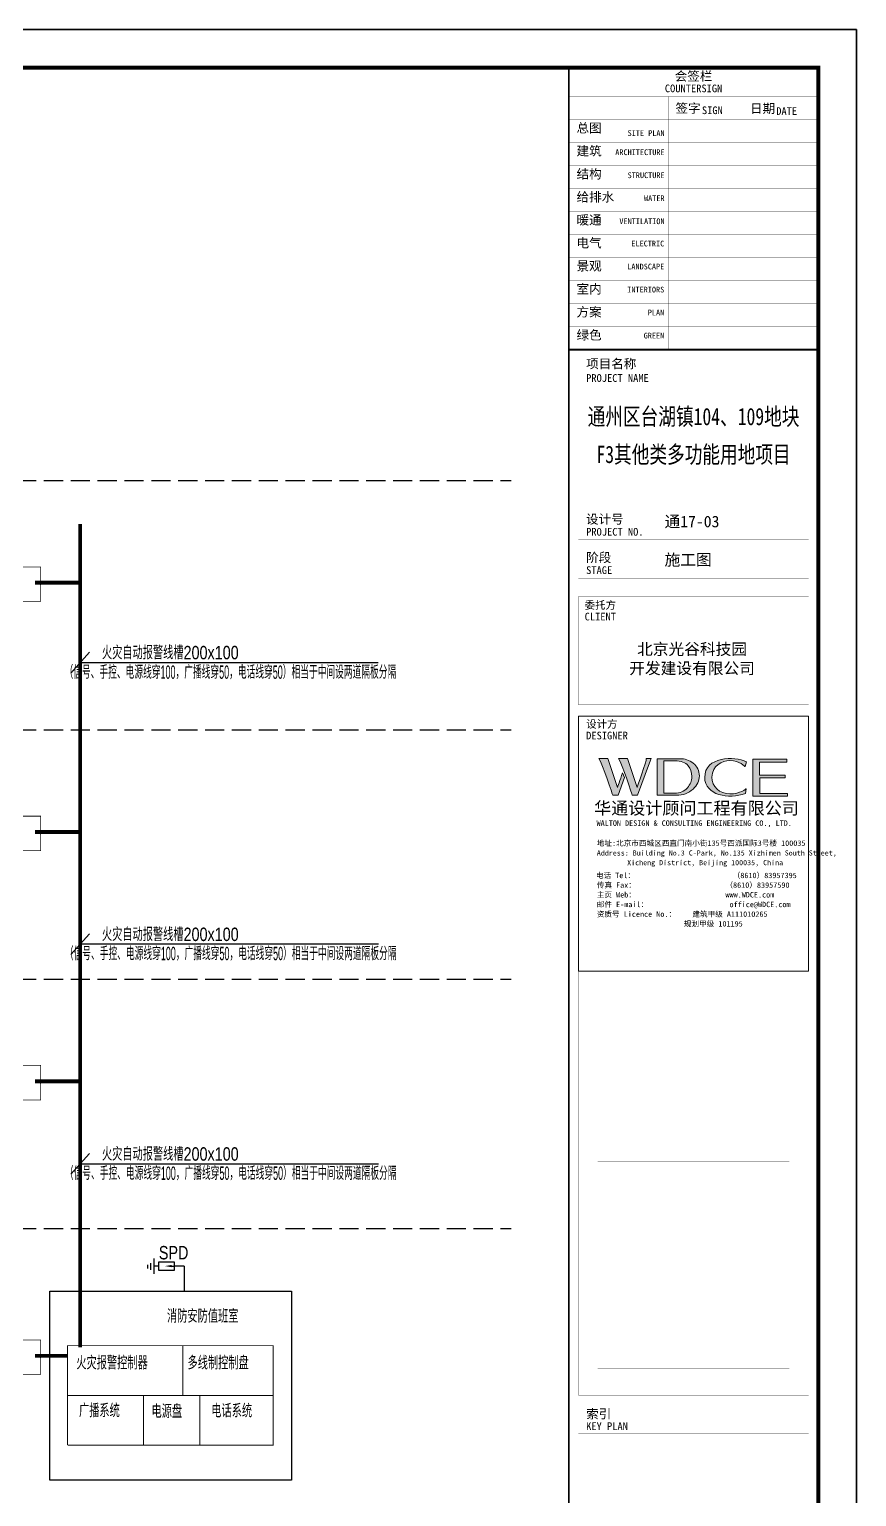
# Model space of a CAD drawing. Extents: x -54686 to 596156, y -555137 to 71395.
# Drawn here: x 278293 to 299854, y -462090 to -423826 of the extents above; entities that cross this region are included whole.
import ezdxf
from ezdxf.enums import TextEntityAlignment as Align

# ---------------------------------------------------------------- set-up
doc = ezdxf.new("R2010")
doc.units = 0
doc.header["$LTSCALE"] = 1000
doc.linetypes.add('CONTINOUS', pattern=[0])
doc.linetypes.add('DASH', pattern=[0.35, 0.25, -0.1])
doc.layers.get('0').update_dxf_attribs({"linetype": 'CONTINUOUS'})
doc.layers.get('Defpoints').update_dxf_attribs({"linetype": 'CONTINUOUS'})
for name, color, linetype in [('5', 3, 'CONTINUOUS'), ('DIM-系统', 3, 'CONTINUOUS'), ('EQUIP-消防', 3, 'CONTINUOUS'), ('LAYER1', 7, 'CONTINOUS'), ('SIG_TEXT', 7, 'CONTINUOUS'), ('TEL_TEXT', 3, 'CONTINUOUS'), ('TEL_TITLE', 6, 'CONTINUOUS'), ('WIRE', 4, 'CONTINUOUS'), ('WIRE-照明', 1, 'CONTINUOUS')]:
    doc.layers.add(name, color=color, linetype=linetype)
doc.styles.add('_HZTXT', font='ROS', dxfattribs={"width": 0.8, "bigfont": 'JD'})
doc.styles.add('_TEL_DIM', font='SIMPLEX', dxfattribs={"width": 0.8, "height": 3.5, "bigfont": 'HZTXT'})
doc.styles.add('hwxh', font='STXIHEI.TTF')
doc.styles.add('华文细黑', font='STXIHEI.TTF', dxfattribs={"height": 10})

# ---------------------------------------------------------------- blocks, each defined once
blk = doc.blocks.new('logo2')
h = blk.add_hatch(color=7)
h.paths.add_polyline_path([(19.02, -7.36), (15.84, -7.36), (15.84, -3.97), (18.97, -3.97), (18.97, -4.24), (16.46, -4.24), (16.46, -5.45), (18.81, -5.45), (18.81, -5.69), (16.47, -5.69), (16.47, -7.12), (19.02, -7.12)])
edge = h.paths.add_edge_path()
edge.add_spline(control_points=[(15.26, -4.21), (15.26, -4.21), (15.13, -4.65), (15.13, -4.65), (15.13, -4.65), (14.62, -4.1), (13.73, -4.1), (13.04, -4.1), (12.07, -4.54), (12.08, -5.62), (12.08, -6.49), (12.77, -7.16), (13.73, -7.17), (14.66, -7.17), (15.23, -6.68), (15.23, -6.68), (15.23, -6.68), (15.16, -7.11), (15.16, -7.11), (13.63, -7.7), (11.42, -7.29), (11.41, -5.64), (11.4, -3.72), (14.16, -3.66), (15.26, -4.21)], knot_values=[0, 0, 0, 0, 1, 1, 1, 2, 2, 2, 3, 3, 3, 4, 4, 4, 5, 5, 5, 6, 6, 6, 7, 7, 7, 8, 8, 8, 8], degree=3, periodic=0)
edge = h.paths.add_edge_path(flags=16)
edge.add_spline(control_points=[(10.23, -5.57), (10.23, -5.16), (10.12, -4.83), (9.9, -4.58), (9.63, -4.27), (9.23, -4.12), (8.69, -4.12), (8.69, -4.12), (7.64, -4.12), (7.64, -4.12), (7.64, -4.12), (7.64, -7.1), (7.64, -7.1), (7.64, -7.1), (8.66, -7.1), (8.66, -7.1), (9.13, -7.1), (9.52, -6.93), (9.82, -6.6), (10.09, -6.31), (10.23, -5.96), (10.23, -5.57)], knot_values=[0, 0, 0, 0, 1, 1, 1, 2, 2, 2, 3, 3, 3, 4, 4, 4, 5, 5, 5, 6, 6, 6, 7, 7, 7, 7], degree=3, periodic=0)
edge = h.paths.add_edge_path()
edge.add_spline(control_points=[(10.92, -5.51), (10.92, -5.96), (10.72, -6.37), (10.34, -6.72), (9.92, -7.1), (9.41, -7.29), (8.82, -7.29), (8.82, -7.29), (7.03, -7.29), (7.03, -7.29), (7.03, -7.29), (7.03, -3.92), (7.03, -3.92), (7.03, -3.92), (9.1, -3.92), (9.1, -3.92), (9.59, -3.92), (10.01, -4.06), (10.36, -4.34), (10.73, -4.64), (10.92, -5.03), (10.92, -5.51)], knot_values=[0, 0, 0, 0, 1, 1, 1, 2, 2, 2, 3, 3, 3, 4, 4, 4, 5, 5, 5, 6, 6, 6, 7, 7, 7, 7], degree=3, periodic=0)
at = {"lineweight": 0}
blk.add_lwpolyline([(19.02, -7.36), (15.84, -7.36), (15.84, -3.97), (18.97, -3.97), (18.97, -4.24), (16.46, -4.24), (16.46, -5.45), (18.81, -5.45), (18.81, -5.69), (16.47, -5.69), (16.47, -7.12), (19.02, -7.12), (19.02, -7.36)], dxfattribs=at)
for points, knots in [([(10.92, -5.51), (10.92, -5.96), (10.72, -6.37), (10.34, -6.72), (9.92, -7.1), (9.41, -7.29), (8.82, -7.29), (8.82, -7.29), (7.03, -7.29), (7.03, -7.29), (7.03, -7.29), (7.03, -3.92), (7.03, -3.92), (7.03, -3.92), (9.1, -3.92), (9.1, -3.92), (9.59, -3.92), (10.01, -4.06), (10.36, -4.34), (10.73, -4.64), (10.92, -5.03), (10.92, -5.51)], [0, 0, 0, 0, 1, 1, 1, 2, 2, 2, 3, 3, 3, 4, 4, 4, 5, 5, 5, 6, 6, 6, 7, 7, 7, 7]), ([(15.26, -4.21), (15.26, -4.21), (15.13, -4.65), (15.13, -4.65), (15.13, -4.65), (14.62, -4.1), (13.73, -4.1), (13.04, -4.1), (12.07, -4.54), (12.08, -5.62), (12.08, -6.49), (12.77, -7.16), (13.73, -7.17), (14.66, -7.17), (15.23, -6.68), (15.23, -6.68), (15.23, -6.68), (15.16, -7.11), (15.16, -7.11), (13.63, -7.7), (11.42, -7.29), (11.41, -5.64), (11.4, -3.72), (14.16, -3.66), (15.26, -4.21)], [0, 0, 0, 0, 1, 1, 1, 2, 2, 2, 3, 3, 3, 4, 4, 4, 5, 5, 5, 6, 6, 6, 7, 7, 7, 8, 8, 8, 8]), ([(10.23, -5.57), (10.23, -5.16), (10.12, -4.83), (9.9, -4.58), (9.63, -4.27), (9.23, -4.12), (8.69, -4.12), (8.69, -4.12), (7.64, -4.12), (7.64, -4.12), (7.64, -4.12), (7.64, -7.1), (7.64, -7.1), (7.64, -7.1), (8.66, -7.1), (8.66, -7.1), (9.13, -7.1), (9.52, -6.93), (9.82, -6.6), (10.09, -6.31), (10.23, -5.96), (10.23, -5.57)], [0, 0, 0, 0, 1, 1, 1, 2, 2, 2, 3, 3, 3, 4, 4, 4, 5, 5, 5, 6, 6, 6, 7, 7, 7, 7])]:
    blk.add_open_spline(points, degree=3, knots=knots, dxfattribs=at)
blk = doc.blocks.new('logo1')
h = blk.add_hatch(color=8)
edge = h.paths.add_edge_path()
edge.add_spline(control_points=[(3.86, -5.21), (3.63, -5.88), (3.39, -6.56), (3.39, -6.56), (3.39, -6.56), (2.5, -3.91), (2.5, -3.91), (2.5, -3.91), (1.8, -3.91), (1.69, -3.91), (2.02, -4.39), (2.95, -7.27), (2.95, -7.27), (2.95, -7.27), (3.44, -7.27), (3.44, -7.27), (3.44, -7.27), (4.03, -5.66), (4.03, -5.66), (4.03, -5.66), (3.86, -5.21), (3.86, -5.21)], knot_values=[0, 0, 0, 0, 1, 1, 1, 2, 2, 2, 3, 3, 3, 4, 4, 4, 5, 5, 5, 6, 6, 6, 7, 7, 7, 7], degree=3, periodic=0)
h = blk.add_hatch(color=7)
edge = h.paths.add_edge_path()
edge.add_spline(control_points=[(6.04, -3.91), (6.09, -4.1), (5.2, -6.56), (5.2, -6.56), (5.2, -6.56), (4.3, -3.91), (4.3, -3.91), (4.3, -3.91), (3.6, -3.91), (3.49, -3.91), (3.82, -4.39), (4.75, -7.27), (4.75, -7.27), (4.75, -7.27), (5.24, -7.27), (5.24, -7.27), (5.24, -7.27), (6.33, -4.3), (6.33, -4.3), (6.33, -4.3), (6.48, -3.91), (6.48, -3.91), (6.48, -3.91), (6.21, -3.91), (6.04, -3.91)], knot_values=[0, 0, 0, 0, 1, 1, 1, 2, 2, 2, 3, 3, 3, 4, 4, 4, 5, 5, 5, 6, 6, 6, 7, 7, 7, 8, 8, 8, 8], degree=3, periodic=0)
at = {"color": 8, "lineweight": 0}
blk.add_open_spline([(3.86, -5.21), (3.63, -5.88), (3.39, -6.56), (3.39, -6.56), (3.39, -6.56), (2.5, -3.91), (2.5, -3.91), (2.5, -3.91), (1.8, -3.91), (1.69, -3.91), (2.02, -4.39), (2.95, -7.27), (2.95, -7.27), (2.95, -7.27), (3.44, -7.27), (3.44, -7.27), (3.44, -7.27), (4.03, -5.66), (4.03, -5.66), (4.03, -5.66), (3.86, -5.21), (3.86, -5.21)], degree=3, knots=[0, 0, 0, 0, 1, 1, 1, 2, 2, 2, 3, 3, 3, 4, 4, 4, 5, 5, 5, 6, 6, 6, 7, 7, 7, 7], dxfattribs=at)
at = {"lineweight": 0}
blk.add_open_spline([(6.04, -3.91), (6.09, -4.1), (5.2, -6.56), (5.2, -6.56), (5.2, -6.56), (4.3, -3.91), (4.3, -3.91), (4.3, -3.91), (3.6, -3.91), (3.49, -3.91), (3.82, -4.39), (4.75, -7.27), (4.75, -7.27), (4.75, -7.27), (5.24, -7.27), (5.24, -7.27), (5.24, -7.27), (6.33, -4.3), (6.33, -4.3), (6.33, -4.3), (6.48, -3.91), (6.48, -3.91), (6.48, -3.91), (6.21, -3.91), (6.04, -3.91)], degree=3, knots=[0, 0, 0, 0, 1, 1, 1, 2, 2, 2, 3, 3, 3, 4, 4, 4, 5, 5, 5, 6, 6, 6, 7, 7, 7, 8, 8, 8, 8], dxfattribs=at)
blk.add_blockref('logo2', (0, 0))
blk = doc.blocks.new('时间-logo')
at = {"layer": 'Defpoints', "lineweight": 0}
blk.add_lwpolyline([(0, -23.46), (-21.17, -23.46), (-21.17, 0), (0, 0), (0, -23.46)], dxfattribs=at)
blk.add_blockref('logo1', (-20.97, 0))
at = {"style": 'hwxh'}
for s, height, p in [('华通设计顾问工程有限公司 ', 1.15, (-19.73, -9.05)), ('WALTON DESIGN & CONSULTING ENGINEERING CO., LTD.', 0.5, (-19.5, -10.1)), ('地址:北京市西城区西直门南小街135号西派国际3号楼 100035', 0.5, (-19.48, -11.94)), ('Address: Building No.3 C-Park, No.135 Xizhimen South Street, ', 0.47, (-19.48, -12.83)), ('Xicheng District, Beijing 100035, China ', 0.47, (-16.69, -13.72)), ('电话 Tel：                        （8610）83957395 ', 0.5, (-19.56, -14.91)), ('传真 Fax：                      （8610）83957590 ', 0.5, (-19.48, -15.8)), ('主页 Web：                      www.WDCE.com ', 0.5, (-19.48, -16.69)), ('邮件 E-mail：                    office@WDCE.com ', 0.5, (-19.48, -17.58)), ('资质号 Licence No.：    建筑甲级 A111010265 ', 0.5, (-19.48, -18.47)), ('   规划甲级 101195', 0.5, (-12.6, -19.36))]:
    blk.add_text(s, height=height, dxfattribs=at).set_placement(p)
blk = doc.blocks.new('$equip_U$00000377(HT0787)')
at = {"const_width": 0.0125}
blk.add_lwpolyline([(-0.75, 0.6), (0.75, 0.6), (0.75, 0), (-0.75, 0), (-0.75, 0.6)], dxfattribs=at)
for p in [(0, 0.6), (-0.75, 0.3), (0.75, 0.3)]:
    blk.add_point(p)
at = {"color": 7, "style": '_TEL_DIM'}
blk.add_attdef('$TEXT$', text='', height=0.5, dxfattribs=at).set_placement((0.034, 0.291), align=Align.MIDDLE_CENTER)
at = {"color": 7, "style": '_TEL_DIM', "flags": 1}
for tag in ['A', 'REMARK']:
    blk.add_attdef(tag, text='', height=0.000025, dxfattribs=at).set_placement((0, 0), align=Align.MIDDLE_CENTER)
blk = doc.blocks.new('SDG AETH AE5H')
at = {"layer": 'DIM-系统'}
blk.add_lwpolyline([(-54686, 13482), (29414, 13482), (29414, -45918), (-54686, -45918)], close=True, dxfattribs=at)

msp = doc.modelspace()

# ---------------------------------------------------------------- linework, layer by layer
for p, q in [((279858, -440071), (279371, -440617)), ((279610, -440340), (287387, -440340)), ((279858, -447409), (279371, -447955)), ((279618, -447678), (287395, -447678)), ((279858, -453138), (279371, -453684)), ((279618, -453407), (287395, -453407))]:
    msp.add_line(p, q)
at = {"color": 7, "linetype": 'Continuous'}
for p, q in [((281376, -456043), (281376, -456138)), ((281452, -456001), (281452, -456172)), ((281538, -455879), (281538, -456279)), ((281671, -456079), (281538, -456079)), ((281671, -456194), (281671, -455965)), ((281671, -455965), (282071, -455965)), ((282071, -455965), (282071, -456194)), ((282326, -456079), (282071, -456079)), ((282326, -456079), (282326, -456729)), ((282071, -456194), (281671, -456194))]:
    msp.add_line(p, q, dxfattribs=at)
at = {"color": 7, "linetype": 'ByBlock'}
msp.add_line((282000, -456078), (282065, -456078), dxfattribs=at)
at = {"const_width": 50}
for points in [[(292354, -424826), (292354, -432176), (298854, -432176), (298854, -424826)], [(292354, -482226), (298854, -482226), (298854, -432176), (292354, -432176)]]:
    msp.add_lwpolyline(points, close=True, dxfattribs=at)
at = {"const_width": 5}
for points in [[(292354, -425576), (298854, -425576)], [(294940, -425576), (294940, -432176)], [(296944, -425576), (296944, -432176)], [(292354, -426176), (298854, -426176)], [(292354, -426776), (298854, -426776)], [(292354, -427376), (298854, -427376)], [(292354, -427976), (298854, -427976)], [(292354, -428576), (298854, -428576)], [(292354, -429176), (298854, -429176)], [(292354, -429776), (298854, -429776)], [(292354, -430376), (298854, -430376)], [(292354, -430976), (298854, -430976)], [(292354, -430976), (298854, -430976)], [(292354, -431576), (298854, -431576)], [(292354, -432176), (298854, -432176)], [(292604, -437139), (298604, -437139)], [(292604, -438139), (298604, -438139)], [(298604, -441440), (298604, -438614), (292604, -438614), (292604, -441440)], [(292604, -441440), (298604, -441440)], [(292604, -441734), (292604, -459443)], [(292604, -441734), (298604, -441734)], [(292604, -459443), (298604, -459443), (298604, -441734)], [(293104, -448390), (298104, -448390)], [(293104, -453343), (298104, -453343)], [(293104, -458740), (298104, -458740)], [(292604, -459443), (298604, -459443)], [(292604, -460452), (298604, -460452)]]:
    msp.add_lwpolyline(points, dxfattribs=at)
at = {"color": 7, "linetype": 'ByBlock'}
msp.add_solid([(282000, -456048), (282000, -456107), (281824, -456078)], dxfattribs=at)
at = {"layer": '5', "color": 7, "linetype": 'Continuous', "const_width": 25.9}
for points in [[(279291, -458153), (279291, -459450), (282289, -459450), (282289, -458153)], [(282289, -458153), (282289, -459450), (284651, -459450), (284651, -458153)], [(282289, -458153), (282289, -459450), (284651, -459450), (284651, -458153)]]:
    msp.add_lwpolyline(points, close=True, dxfattribs=at)
for points in [[(279291, -460747), (284651, -460747), (284651, -459450), (282689, -459450)], [(279291, -459450), (279291, -460747)], [(279291, -460747), (284651, -460747), (284651, -459450), (282689, -459450)], [(279291, -459450), (279291, -460747)], [(281270, -459450), (281270, -460747)], [(282738, -459450), (282738, -460747)], [(282738, -459450), (282738, -460747)]]:
    msp.add_lwpolyline(points, dxfattribs=at)
at = {"layer": 'LAYER1', "linetype": 'DASH', "ltscale": 2}
for p, q in [((249272, -435593), (290854, -435593)), ((249272, -442093), (290854, -442093)), ((249272, -448593), (290854, -448593)), ((249272, -455094), (290854, -455094))]:
    msp.add_line(p, q, dxfattribs=at)
at = {"layer": 'TEL_TITLE', "color": 6}
msp.add_lwpolyline([(215754, -483226), (299854, -483226), (299854, -423826), (215754, -423826)], close=True, dxfattribs=at)
at = {"layer": 'TEL_TITLE', "color": 6, "const_width": 100}
msp.add_lwpolyline([(218254, -482226), (298854, -482226), (298854, -424826), (218254, -424826)], close=True, dxfattribs=at)
at = {"layer": 'WIRE'}
msp.add_lwpolyline([(285124, -456729), (285124, -461663), (278824, -461663), (278824, -456729)], close=True, dxfattribs=at)
msp.add_lwpolyline([(285124, -456729), (285124, -461663), (278824, -461663), (278824, -456729)], close=True, dxfattribs=at)
msp.add_lwpolyline([(285124, -456729), (285124, -461663), (278824, -461663), (278824, -456729)], close=True, dxfattribs=at)
at = {"layer": 'WIRE-照明', "const_width": 100}
for points in [[(279618, -436729), (279618, -458194)], [(279618, -438257), (278437, -438257)], [(279618, -444757), (278437, -444757)], [(279618, -451258), (278437, -451258)], [(279291, -458416), (278437, -458416)]]:
    msp.add_lwpolyline(points, dxfattribs=at)

# ---------------------------------------------------------------- block references
at = {"ltscale": 0.001, "xscale": 283.4689937531525, "yscale": 283.4689937531525, "zscale": 283.4689937531525}
msp.add_blockref('时间-logo', (298604, -441734), dxfattribs=at)
at = {"layer": 'DIM-系统'}
msp.add_blockref('SDG AETH AE5H', (270441, -437308), dxfattribs=at)
at = {"layer": 'EQUIP-消防', "xscale": 1500, "yscale": 1500, "zscale": 1500}
for p in [(277462, -438745), (277462, -445245), (277462, -451745), (277462, -458904)]:
    msp.add_blockref('$equip_U$00000377(HT0787)', p, dxfattribs=at).add_auto_attribs({'$TEXT$': 'XF'})

# ---------------------------------------------------------------- texts
at = {"style": '华文细黑'}
for s, height, p in [('会签栏', 240, (295604, -424926)), ('COUNTERSIGN', 200, (295604, -425266))]:
    msp.add_text(s, height=height, dxfattribs=at).set_placement(p, align=Align.TOP_CENTER)
for s, height, p in [('签字', 240, (295132, -425762)), ('SIGN', 200, (295822, -425837)), ('日期', 240, (297075, -425768)), ('DATE', 200, (297759, -425856)), ('总图', 240, (292554, -426276)), ('建筑', 240, (292554, -426876)), ('结构', 240, (292554, -427476)), ('给排水', 240, (292554, -428076)), ('暖通', 240, (292554, -428676)), ('电气', 240, (292554, -429276)), ('景观', 240, (292554, -429876)), ('室内', 240, (292554, -430476)), ('方案', 240, (292554, -431076)), ('绿色', 240, (292554, -431676)), ('项目名称', 240, (292804, -432425)), ('PROJECT NAME', 200, (292804, -432818)), ('设计号', 240, (292800, -436478)), ('PROJECT NO.', 200, (292804, -436829)), ('阶段', 240, (292804, -437479)), ('STAGE', 200, (292804, -437829)), ('委托方', 200, (292765, -438740)), ('CLIENT', 200, (292765, -439040)), ('设计方', 200, (292804, -441842)), ('DESIGNER', 200, (292804, -442142)), ('索引', 240, (292804, -459812)), ('KEY PLAN', 200, (292804, -460152))]:
    msp.add_text(s, height=height, dxfattribs=at).set_placement(p, align=Align.TOP_LEFT)
for s, p in [('SITE PLAN', (294849, -426456)), ('ARCHITECTURE', (294849, -426956)), ('STRUCTURE', (294849, -427556)), ('WATER', (294849, -428156)), ('VENTILATION', (294849, -428756)), ('ELECTRIC', (294840, -429337)), ('LANDSCAPE', (294840, -429937)), ('INTERIORS', (294840, -430537)), ('PLAN', (294840, -431137)), ('GREEN', (294840, -431737))]:
    msp.add_text(s, height=150, dxfattribs=at).set_placement(p, align=Align.TOP_RIGHT)
at = {"color": 4, "style": '华文细黑', "width": 0.75}
for s, p in [('通州区台湖镇104、109地块', (295604, -434148)), ('F3其他类多功能用地项目', (295604, -435135))]:
    msp.add_text(s, height=450, dxfattribs=at).set_placement(p, align=Align.CENTER)
at = {"color": 4, "ltscale": 0.001, "char_height": 300, "width": 5848.95, "style": '华文细黑'}
for s, insert, attachment_point in [('通17-03', (294848, -436675), 4), ('施工图', (294848, -437675), 4), ('北京光谷科技园\\P开发建设有限公司', (295565, -440255), 5)]:
    msp.add_mtext(s, dxfattribs=dict(at, insert=insert, attachment_point=attachment_point))
at = {"layer": 'SIG_TEXT', "style": '_HZTXT'}
for s, width, p in [('火灾自动报警线槽200x100', 0.8, (281966, -440079)), ('（信号、手控、电源线穿100，广播线穿50，电话线穿50）相当于中间设两道隔板分隔', 0.5, (283532, -440588)), ('火灾自动报警线槽200x100', 0.8, (281966, -447426)), ('（信号、手控、电源线穿100，广播线穿50，电话线穿50）相当于中间设两道隔板分隔', 0.5, (283540, -447926)), ('火灾自动报警线槽200x100', 0.8, (281966, -453154)), ('（信号、手控、电源线穿100，广播线穿50，电话线穿50）相当于中间设两道隔板分隔', 0.5, (283540, -453655))]:
    msp.add_text(s, height=350, dxfattribs=dict(at, width=width)).set_placement(p, align=Align.MIDDLE_CENTER)
at = {"layer": 'TEL_TEXT', "style": '_HZTXT', "width": 0.8}
for s, p in [('SPD', (281668, -455903)), ('消防安防值班室', (281880, -457557)), ('火灾报警控制器', (279516, -458775)), ('多线制控制盘', (282415, -458775)), ('广播系统', (279586, -460020)), ('电源盘', (281477, -460038)), ('电话系统', (283035, -460026))]:
    msp.add_text(s, height=350, dxfattribs=at).set_placement(p)

doc.saveas('drawing.dxf')
